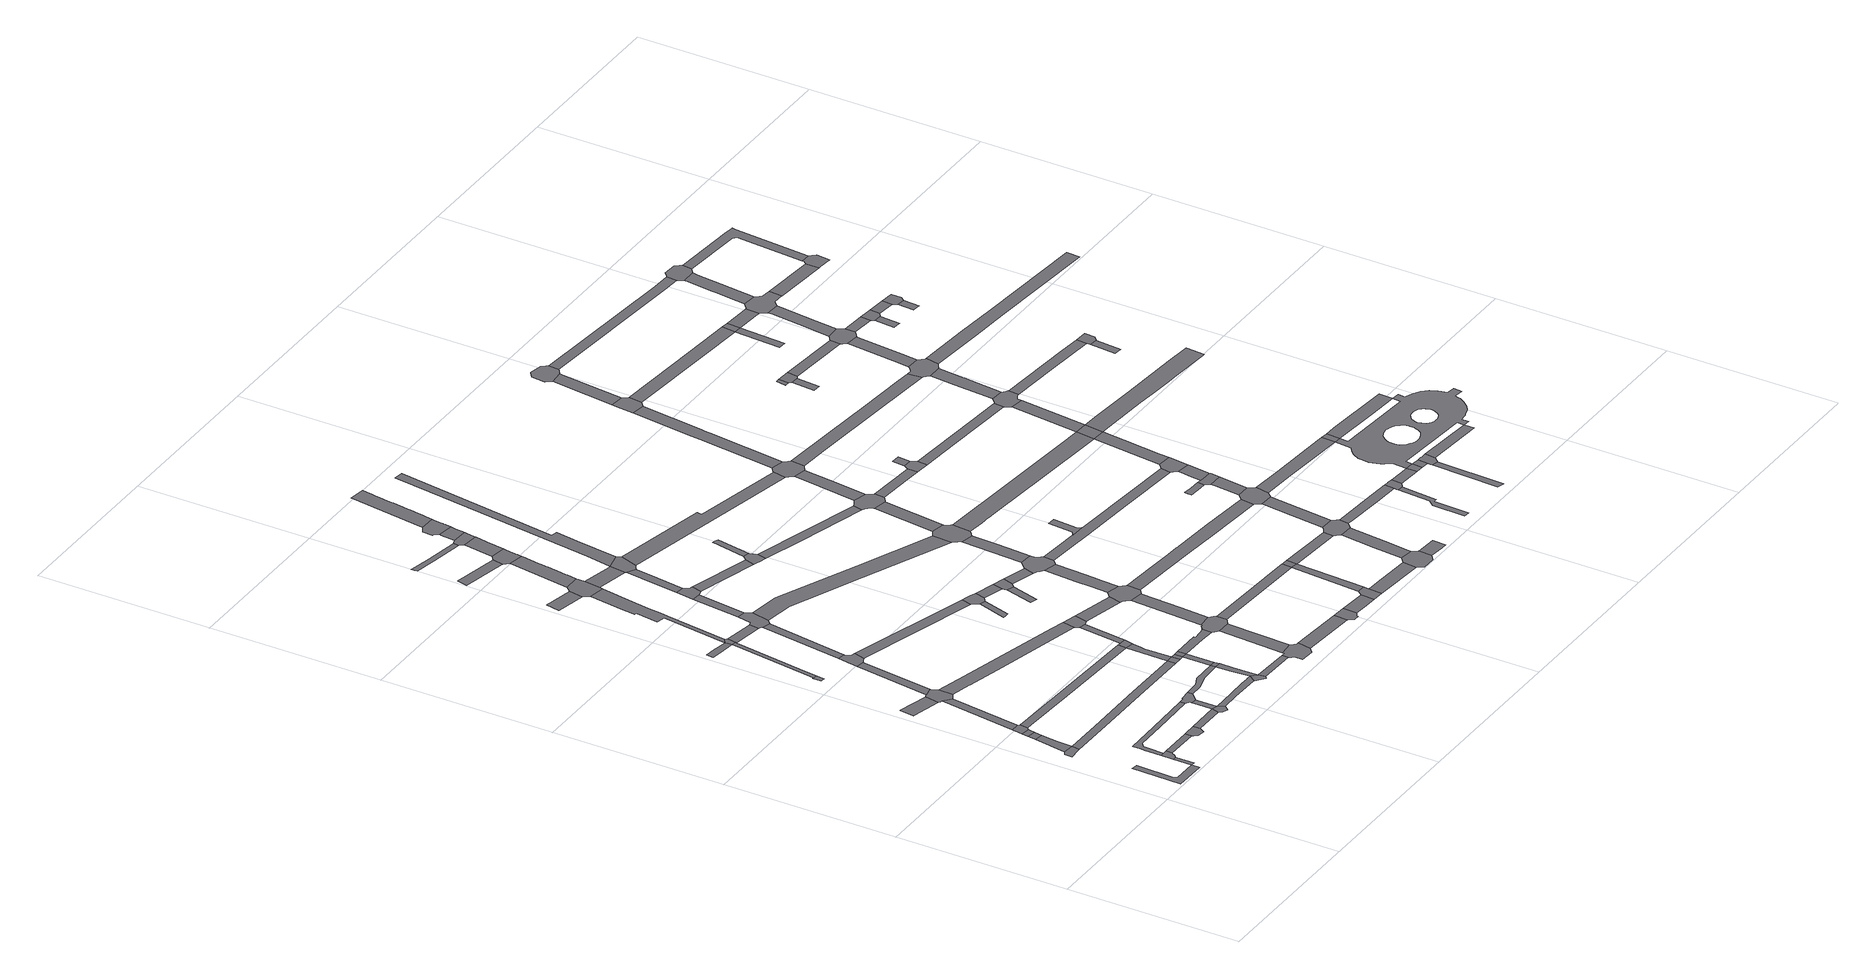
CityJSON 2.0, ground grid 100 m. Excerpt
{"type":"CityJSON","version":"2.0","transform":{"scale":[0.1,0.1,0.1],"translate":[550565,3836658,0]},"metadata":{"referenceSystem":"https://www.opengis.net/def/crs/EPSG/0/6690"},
"CityObjects":{
"road1":{"type":"Road","attributes":{"RoadStructureAttribute.sectionType":"1"},"geometry":[{"type":"MultiSurface","lod":"1","boundaries":[[[0,1,2,3,4,5,6]]]}]},
"road2":{"type":"Road","geometry":[{"type":"MultiSurface","lod":"1","boundaries":[[[7,8,9,10,11,12,13,14,15]]]}]},
"road3":{"type":"Road","attributes":{"RoadStructureAttribute.sectionType":"1"},"geometry":[{"type":"MultiSurface","lod":"1","boundaries":[[[16,6,17,18]]]}]},
"road4":{"type":"Road","attributes":{"RoadStructureAttribute.sectionType":"1"},"geometry":[{"type":"MultiSurface","lod":"1","boundaries":[[[19,7,15,20,21]]]}]},
"road5":{"type":"Road","geometry":[{"type":"MultiSurface","lod":"1","boundaries":[[[22,16,18,23,24,25,26,27]]]}]},
"road6":{"type":"Road","geometry":[{"type":"MultiSurface","lod":"1","boundaries":[[[28,19,21,29]]]}]},
"road7":{"type":"Road","attributes":{"RoadStructureAttribute.sectionType":"1"},"geometry":[{"type":"MultiSurface","lod":"1","boundaries":[[[30,28,29,31,32]]]}]},
"road8":{"type":"Road","geometry":[{"type":"MultiSurface","lod":"1","boundaries":[[[33,34,35,30,32,36,37]]]}]},
"road9":{"type":"Road","attributes":{"RoadStructureAttribute.sectionType":"1"},"geometry":[{"type":"MultiSurface","lod":"1","boundaries":[[[26,25,38,39]]]}]},
"road10":{"type":"Road","attributes":{"RoadStructureAttribute.sectionType":"7"},"geometry":[{"type":"MultiSurface","lod":"1","boundaries":[[[40,41,42,43,44,45,46]]]}]},
"road11":{"type":"Road","attributes":{"RoadStructureAttribute.sectionType":"1"},"geometry":[{"type":"MultiSurface","lod":"1","boundaries":[[[47,35,34,48,49]]]}]},
"road12":{"type":"Road","geometry":[{"type":"MultiSurface","lod":"1","boundaries":[[[50,39,38,51,52,53,54,55,56]]]}]},
"road13":{"type":"Road","attributes":{"RoadStructureAttribute.sectionType":"1"},"geometry":[{"type":"MultiSurface","lod":"1","boundaries":[[[57,58,59,60,61,22,27,62,63,64,65,66,67]]]}]},
"road14":{"type":"Road","geometry":[{"type":"MultiSurface","lod":"1","boundaries":[[[68,69,70,71,72,73,74,46,45,75,76,77,47,49,78,79,80]]]}]},
"road15":{"type":"Road","geometry":[{"type":"MultiSurface","lod":"1","boundaries":[[[81,82,83,84,85]]]}]},
"road16":{"type":"Road","attributes":{"RoadStructureAttribute.sectionType":"1"},"geometry":[{"type":"MultiSurface","lod":"1","boundaries":[[[56,55,86,87]]]}]},
"road17":{"type":"Road","attributes":{"RoadStructureAttribute.sectionType":"1"},"geometry":[{"type":"MultiSurface","lod":"1","boundaries":[[[88,71,70,89,90]]]}]},
"road18":{"type":"Road","attributes":{"RoadStructureAttribute.sectionType":"1"},"geometry":[{"type":"MultiSurface","lod":"1","boundaries":[[[91,92,15,14,93,94,95,96]]]}]},
"road19":{"type":"Road","attributes":{"RoadStructureAttribute.sectionType":"1"},"geometry":[{"type":"MultiSurface","lod":"1","boundaries":[[[97,98,85,84,99,100,101,102]]]}]},
"road20":{"type":"Road","attributes":{"RoadStructureAttribute.sectionType":"1"},"geometry":[{"type":"MultiSurface","lod":"1","boundaries":[[[103,104,105,106,97,107]]]}]},
"road21":{"type":"Road","geometry":[{"type":"MultiSurface","lod":"1","boundaries":[[[87,86,108,109,110,111,112,113,114]]]}]},
"road22":{"type":"Road","attributes":{"RoadStructureAttribute.sectionType":"1"},"geometry":[{"type":"MultiSurface","lod":"1","boundaries":[[[115,116,87,114,117,118]]]}]},
"road23":{"type":"Road","geometry":[{"type":"MultiSurface","lod":"1","boundaries":[[[119,120,88,90,121,122,123,124,125,126]]]}]},
"road24":{"type":"Road","attributes":{"RoadStructureAttribute.sectionType":"1"},"geometry":[{"type":"MultiSurface","lod":"1","boundaries":[[[127,37,36,128,129,130,131]]]}]},
"road25":{"type":"Road","geometry":[{"type":"MultiSurface","lod":"1","boundaries":[[[132,133,107,97,102,134]]]}]},
"road26":{"type":"Road","geometry":[{"type":"MultiSurface","lod":"1","boundaries":[[[135,136,137,57,67,138,115,118,139]]]}]},
"road27":{"type":"Road","attributes":{"RoadStructureAttribute.sectionType":"7"},"geometry":[{"type":"MultiSurface","lod":"1","boundaries":[[[134,102,140,141,142,143,144]]]}]},
"road28":{"type":"Road","attributes":{"RoadStructureAttribute.sectionType":"1"},"geometry":[{"type":"MultiSurface","lod":"1","boundaries":[[[145,146,119,126,147,148]]]}]},
"road29":{"type":"Road","attributes":{"RoadStructureAttribute.sectionType":"1"},"geometry":[{"type":"MultiSurface","lod":"1","boundaries":[[[149,150,151,152,153,114,113,154,155,156,157]]]}]},
"road30":{"type":"Road","attributes":{"RoadStructureAttribute.sectionType":"1"},"geometry":[{"type":"MultiSurface","lod":"1","boundaries":[[[158,159,160,161,162,163,164,165,166,167,107,133,168,169,170,171,172,173]]]}]},
"road31":{"type":"Road","attributes":{"RoadStructureAttribute.sectionType":"1"},"geometry":[{"type":"MultiSurface","lod":"1","boundaries":[[[174,175,176,80,79,177,178,179,180,181]]]}]},
"road32":{"type":"Road","attributes":{"RoadStructureAttribute.sectionType":"1"},"geometry":[{"type":"MultiSurface","lod":"1","boundaries":[[[182,183,184,185,186]]]}]},
"road33":{"type":"Road","attributes":{"RoadStructureAttribute.sectionType":"1"},"geometry":[{"type":"MultiSurface","lod":"1","boundaries":[[[187,188,189,190,135,139,191,192,193,194]]]}]},
"road34":{"type":"Road","geometry":[{"type":"MultiSurface","lod":"1","boundaries":[[[195,196,197,198,199,200,144,143,201,202,145,148,203,204,205,206]]]}]},
"road35":{"type":"Road","geometry":[{"type":"MultiSurface","lod":"1","boundaries":[[[157,156,207,208,209,210]]]}]},
"road36":{"type":"Road","geometry":[{"type":"MultiSurface","lod":"1","boundaries":[[[211,186,185,158,173,212,213,214,215]]]}]},
"road37":{"type":"Road","attributes":{"RoadStructureAttribute.sectionType":"1"},"geometry":[{"type":"MultiSurface","lod":"1","boundaries":[[[216,195,206,217,218]]]}]},
"road38":{"type":"Road","attributes":{"RoadStructureAttribute.sectionType":"1"},"geometry":[{"type":"MultiSurface","lod":"1","boundaries":[[[194,219,157,210,220,221,222]]]}]},
"road39":{"type":"Road","attributes":{"RoadStructureAttribute.sectionType":"1"},"geometry":[{"type":"MultiSurface","lod":"1","boundaries":[[[124,123,223,224]]]}]},
"road40":{"type":"Road","geometry":[{"type":"MultiSurface","lod":"1","boundaries":[[[225,96,95,226]]]}]},
"road41":{"type":"Road","attributes":{"RoadStructureAttribute.sectionType":"1"},"geometry":[{"type":"MultiSurface","lod":"1","boundaries":[[[227,228,229,230,231]]]}]},
"road42":{"type":"Road","geometry":[{"type":"MultiSurface","lod":"1","boundaries":[[[232,187,194,222]]]}]},
"road43":{"type":"Road","attributes":{"RoadStructureAttribute.sectionType":"1"},"geometry":[{"type":"MultiSurface","lod":"1","boundaries":[[[225,226,233,234]]]}]},
"road44":{"type":"Road","attributes":{"RoadStructureAttribute.sectionType":"1"},"geometry":[{"type":"MultiSurface","lod":"1","boundaries":[[[233,187,232,235]]]}]},
"road45":{"type":"Road","attributes":{"RoadStructureAttribute.sectionType":"1"},"geometry":[{"type":"MultiSurface","lod":"1","boundaries":[[[130,96,225,236,237,238]]]}]},
"road46":{"type":"Road","attributes":{"RoadStructureAttribute.sectionType":"1"},"geometry":[{"type":"MultiSurface","lod":"1","boundaries":[[[210,209,239,240]]]}]},
"road47":{"type":"Road","geometry":[{"type":"MultiSurface","lod":"1","boundaries":[[[234,233,235,241]]]}]},
"road48":{"type":"Road","geometry":[{"type":"MultiSurface","lod":"1","boundaries":[[[242,216,218,243,244,245,246,247]]]}]},
"road49":{"type":"Road","attributes":{"RoadStructureAttribute.sectionType":"1"},"geometry":[{"type":"MultiSurface","lod":"1","boundaries":[[[248,249,211,215,250,251,252,253,254,255,256,257,258,259,260,261,262]]]}]},
"road50":{"type":"Road","attributes":{"RoadStructureAttribute.sectionType":"1"},"geometry":[{"type":"MultiSurface","lod":"1","boundaries":[[[263,264,265,266,267,268,269,270]]]}]},
"road51":{"type":"Road","geometry":[{"type":"MultiSurface","lod":"1","boundaries":[[[131,130,238,271,272]]]}]},
"road52":{"type":"Road","attributes":{"RoadStructureAttribute.sectionType":"7"},"geometry":[{"type":"MultiSurface","lod":"1","boundaries":[[[273,213,212,274,275]]]}]},
"road53":{"type":"Road","attributes":{"RoadStructureAttribute.sectionType":"1"},"geometry":[{"type":"MultiSurface","lod":"1","boundaries":[[[276,277,278,242,247,279,280]]]}]},
"road54":{"type":"Road","attributes":{"RoadStructureAttribute.sectionType":"1"},"geometry":[{"type":"MultiSurface","lod":"1","boundaries":[[[281,272,271,282,283]]]}]},
"road55":{"type":"Road","geometry":[{"type":"MultiSurface","lod":"1","boundaries":[[[284,231,230,285,248,262,286,287,288,289]]]}]},
"road56":{"type":"Road","attributes":{"RoadStructureAttribute.sectionType":"1"},"geometry":[{"type":"MultiSurface","lod":"1","boundaries":[[[290,291,241,235,292,293,294,295]]]}]},
"road57":{"type":"Road","geometry":[{"type":"MultiSurface","lod":"1","boundaries":[[[296,297,298,299,300,240,239,301,302,303,304,305,306,307,308]]]}]},
"road58":{"type":"Road","geometry":[{"type":"MultiSurface","lod":"1","boundaries":[[[181,180,281,283,309,310]]]}]},
"road59":{"type":"Road","geometry":[{"type":"MultiSurface","lod":"1","boundaries":[[[311,275,274,312,276,280,313,314,315]]]}]},
"road60":{"type":"Road","attributes":{"RoadStructureAttribute.sectionType":"1"},"geometry":[{"type":"MultiSurface","lod":"1","boundaries":[[[316,284,289,317,318,319]]]}]},
"road61":{"type":"Road","attributes":{"RoadStructureAttribute.sectionType":"1"},"geometry":[{"type":"MultiSurface","lod":"1","boundaries":[[[245,244,320,321]]]}]},
"road62":{"type":"Road","geometry":[{"type":"MultiSurface","lod":"1","boundaries":[[[322,323,324,325,326,327]]]}]},
"road63":{"type":"Road","geometry":[{"type":"MultiSurface","lod":"1","boundaries":[[[328,329,270,269,330,316,319,331,332,333]]]}]},
"road64":{"type":"Road","attributes":{"RoadStructureAttribute.sectionType":"1"},"geometry":[{"type":"MultiSurface","lod":"1","boundaries":[[[334,299,298,335]]]}]},
"road65":{"type":"Road","attributes":{"RoadStructureAttribute.sectionType":"1"},"geometry":[{"type":"MultiSurface","lod":"1","boundaries":[[[336,337,328,333,338,339,340]]]}]},
"road66":{"type":"Road","geometry":[{"type":"MultiSurface","lod":"1","boundaries":[[[341,342,224,223,343,344,322,327,345,346,347,348]]]}]},
"road67":{"type":"Road","geometry":[{"type":"MultiSurface","lod":"1","boundaries":[[[349,350,351,352,353,354,336,340,355,356,357,358,359,360]]]}]},
"road68":{"type":"Road","geometry":[{"type":"MultiSurface","lod":"1","boundaries":[[[361,362,363,364,365,366,367,368,369,370,295,294,371,334,335,372,373,374,375]]]}]},
"road69":{"type":"Road","attributes":{"RoadStructureAttribute.sectionType":"1"},"geometry":[{"type":"MultiSurface","lod":"1","boundaries":[[[376,377,378,204,203,379,380,381,382,383]]]}]},
"road70":{"type":"Road","attributes":{"RoadStructureAttribute.sectionType":"1"},"geometry":[{"type":"MultiSurface","lod":"1","boundaries":[[[310,309,384,385]]]}]},
"road71":{"type":"Road","attributes":{"RoadStructureAttribute.sectionType":"1"},"geometry":[{"type":"MultiSurface","lod":"1","boundaries":[[[348,347,386,387]]]}]},
"road72":{"type":"Road","geometry":[{"type":"MultiSurface","lod":"1","boundaries":[[[388,389,390,391,392]]]}]},
"road73":{"type":"Road","attributes":{"RoadStructureAttribute.sectionType":"1"},"geometry":[{"type":"MultiSurface","lod":"1","boundaries":[[[308,307,393,394]]]}]},
"road74":{"type":"Road","geometry":[{"type":"MultiSurface","lod":"1","boundaries":[[[395,396,397,321,320,398,399,400,401,402,403,404]]]}]},
"road75":{"type":"Road","attributes":{"RoadStructureAttribute.sectionType":"1"},"geometry":[{"type":"MultiSurface","lod":"1","boundaries":[[[405,406,364,363,407,408]]]}]},
"road76":{"type":"Road","attributes":{"RoadStructureAttribute.sectionType":"1"},"geometry":[{"type":"MultiSurface","lod":"1","boundaries":[[[409,349,360,410,411,412,413,414,415,416,417,418,419,420,421,422]]]}]},
"road77":{"type":"Road","geometry":[{"type":"MultiSurface","lod":"1","boundaries":[[[387,386,388,392,423,424]]]}]},
"road78":{"type":"Road","attributes":{"RoadStructureAttribute.sectionType":"1"},"geometry":[{"type":"MultiSurface","lod":"1","boundaries":[[[425,426,427,428,275,311,429,430,431,432]]]}]},
"road79":{"type":"Road","geometry":[{"type":"MultiSurface","lod":"1","boundaries":[[[433,434,435,436,395,404]]]}]},
"road80":{"type":"Road","geometry":[{"type":"MultiSurface","lod":"1","boundaries":[[[437,438,385,384,439,440,405,408,441,442,443,444,445]]]}]},
"road81":{"type":"Road","attributes":{"RoadStructureAttribute.sectionType":"1"},"geometry":[{"type":"MultiSurface","lod":"1","boundaries":[[[424,423,446,447]]]}]},
"road82":{"type":"Road","geometry":[{"type":"MultiSurface","lod":"1","boundaries":[[[394,393,448,449,450,451,452,453,454,455]]]}]},
"road83":{"type":"Road","attributes":{"RoadStructureAttribute.sectionType":"1"},"geometry":[{"type":"MultiSurface","lod":"1","boundaries":[[[456,457,458,437,445,459,460,461,462]]]}]},
"road84":{"type":"Road","geometry":[{"type":"MultiSurface","lod":"1","boundaries":[[[463,464,447,446,465,466,456,462,467,468,469,470,471,472]]]}]},
"road85":{"type":"Road","attributes":{"RoadStructureAttribute.sectionType":"1"},"geometry":[{"type":"MultiSurface","lod":"1","boundaries":[[[473,474,375,374,475,476,477,478]]]}]},
"road86":{"type":"Road","attributes":{"RoadStructureAttribute.sectionType":"1"},"geometry":[{"type":"MultiSurface","lod":"1","boundaries":[[[455,454,479,480,481]]]}]},
"road87":{"type":"Road","attributes":{"RoadStructureAttribute.sectionType":"1"},"geometry":[{"type":"MultiSurface","lod":"1","boundaries":[[[401,400,482,483,484]]]}]},
"road88":{"type":"Road","attributes":{"RoadStructureAttribute.sectionType":"1"},"geometry":[{"type":"MultiSurface","lod":"1","boundaries":[[[485,486,487,488,315,314,489,490,491]]]}]},
"road89":{"type":"Road","attributes":{"RoadStructureAttribute.sectionType":"1"},"geometry":[{"type":"MultiSurface","lod":"1","boundaries":[[[492,463,472,493,494,495]]]}]},
"road90":{"type":"Road","geometry":[{"type":"MultiSurface","lod":"1","boundaries":[[[496,481,480,497,498,499]]]}]},
"road91":{"type":"Road","geometry":[{"type":"MultiSurface","lod":"1","boundaries":[[[500,501,383,382,502,503,492,495,504,505,506,507,508,509,510]]]}]},
"road92":{"type":"Road","attributes":{"RoadStructureAttribute.sectionType":"1"},"geometry":[{"type":"MultiSurface","lod":"1","boundaries":[[[477,496,499,511]]]}]},
"road93":{"type":"Road","attributes":{"RoadStructureAttribute.sectionType":"1"},"geometry":[{"type":"MultiSurface","lod":"1","boundaries":[[[512,513,514,498,497,515,516,517]]]}]},
"road94":{"type":"Road","attributes":{"RoadStructureAttribute.sectionType":"1"},"geometry":[{"type":"MultiSurface","lod":"1","boundaries":[[[518,500,510,519]]]}]},
"road95":{"type":"Road","geometry":[{"type":"MultiSurface","lod":"1","boundaries":[[[520,478,477,511,521]]]}]},
"road96":{"type":"Road","attributes":{"RoadStructureAttribute.sectionType":"1"},"geometry":[{"type":"MultiSurface","lod":"1","boundaries":[[[522,523,524,525,526,443,442,527,528,529,530,531]]]}]},
"road97":{"type":"Road","geometry":[{"type":"MultiSurface","lod":"1","boundaries":[[[532,533,534,535,536,537]]]}]},
"road98":{"type":"Road","geometry":[{"type":"MultiSurface","lod":"1","boundaries":[[[538,539,540,484,483,541,542,543,544,545,546,518,519,547,548,549,550,551,552]]]}]},
"road99":{"type":"Road","attributes":{"RoadStructureAttribute.sectionType":"1"},"geometry":[{"type":"MultiSurface","lod":"1","boundaries":[[[553,521,511,554,555,556]]]}]},
"road100":{"type":"Road","attributes":{"RoadStructureAttribute.sectionType":"1"},"geometry":[{"type":"MultiSurface","lod":"1","boundaries":[[[557,558,538,552,559,560]]]}]},
"road101":{"type":"Road","geometry":[{"type":"MultiSurface","lod":"1","boundaries":[[[561,562,517,516,563,564,565,566,567]]]}]},
"road102":{"type":"Road","attributes":{"RoadStructureAttribute.sectionType":"1"},"geometry":[{"type":"MultiSurface","lod":"1","boundaries":[[[568,569,469,468,570,571,572,573,574]]]}]},
"road103":{"type":"Road","attributes":{"RoadStructureAttribute.sectionType":"1"},"geometry":[{"type":"MultiSurface","lod":"1","boundaries":[[[549,548,575,576,577]]]}]},
"road104":{"type":"Road","geometry":[{"type":"MultiSurface","lod":"1","boundaries":[[[578,579,580,491,490,581,582,583,557,560,584,585,586,587,588,589,590]]]}]},
"road105":{"type":"Road","attributes":{"RoadStructureAttribute.sectionType":"1"},"geometry":[{"type":"MultiSurface","lod":"1","boundaries":[[[591,592,561,567,593,594,595]]]}]},
"road106":{"type":"Road","attributes":{"RoadStructureAttribute.sectionType":"1"},"geometry":[{"type":"MultiSurface","lod":"1","boundaries":[[[596,566,565,597,598,599]]]}]},
"road107":{"type":"Road","geometry":[{"type":"MultiSurface","lod":"1","boundaries":[[[600,601,602,556,555,603,604,591,595,605,606,607,608,609,610]]]}]},
"road108":{"type":"Road","attributes":{"RoadStructureAttribute.sectionType":"1"},"geometry":[{"type":"MultiSurface","lod":"1","boundaries":[[[611,612,507,506,613,614,615,616,617,618,619,620]]]}]},
"road109":{"type":"Road","geometry":[{"type":"MultiSurface","lod":"1","boundaries":[[[621,577,576,622,623,624]]]}]},
"road110":{"type":"Road","attributes":{"RoadStructureAttribute.sectionType":"1"},"geometry":[{"type":"MultiSurface","lod":"1","boundaries":[[[625,626,627,628,600,610,629]]]}]},
"road111":{"type":"Road","attributes":{"RoadStructureAttribute.sectionType":"1"},"geometry":[{"type":"MultiSurface","lod":"1","boundaries":[[[630,631,632,633,634,578,590,635,636,637,638]]]}]},
"road112":{"type":"Road","geometry":[{"type":"MultiSurface","lod":"1","boundaries":[[[639,640,621,624]]]}]},
"road113":{"type":"Road","geometry":[{"type":"MultiSurface","lod":"1","boundaries":[[[641,642,643,644,645,646,647,648,649]]]}]},
"road114":{"type":"Road","geometry":[{"type":"MultiSurface","lod":"1","boundaries":[[[650,651,531,530,652,625,629,653,654,655]]]}]},
"road115":{"type":"Road","attributes":{"RoadStructureAttribute.sectionType":"1"},"geometry":[{"type":"MultiSurface","lod":"1","boundaries":[[[656,608,607,657,658,659,660]]]}]},
"road116":{"type":"Road","attributes":{"RoadStructureAttribute.sectionType":"1"},"geometry":[{"type":"MultiSurface","lod":"1","boundaries":[[[661,662,650,655,663]]]}]},
"road117":{"type":"Road","geometry":[{"type":"MultiSurface","lod":"1","boundaries":[[[664,649,648,665,661,663,666,667,668]]]}]},
"road118":{"type":"Road","geometry":[{"type":"MultiSurface","lod":"1","boundaries":[[[669,670,630,638,671,672,673,674]]]}]},
"road119":{"type":"Road","attributes":{"RoadStructureAttribute.sectionType":"1"},"geometry":[{"type":"MultiSurface","lod":"1","boundaries":[[[675,676,668,667,677]]]}]},
"road120":{"type":"Road","attributes":{"RoadStructureAttribute.sectionType":"1"},"geometry":[{"type":"MultiSurface","lod":"1","boundaries":[[[678,679,680,681,682,683,684,685,686,687]]]}]},
"road121":{"type":"Road","geometry":[{"type":"MultiSurface","lod":"1","boundaries":[[[688,689,574,573,690,675,677,691]]]}]},
"road122":{"type":"Road","attributes":{"RoadStructureAttribute.sectionType":"1"},"geometry":[{"type":"MultiSurface","lod":"1","boundaries":[[[692,693,694,695,669,674]]]}]},
"road123":{"type":"Road","attributes":{"RoadStructureAttribute.sectionType":"1"},"geometry":[{"type":"MultiSurface","lod":"1","boundaries":[[[696,623,622,697,698,699]]]}]},
"road124":{"type":"Road","attributes":{"RoadStructureAttribute.sectionType":"1"},"geometry":[{"type":"MultiSurface","lod":"1","boundaries":[[[700,701,702,587,586,703,704,705,706]]]}]},
"road125":{"type":"Road","geometry":[{"type":"MultiSurface","lod":"1","boundaries":[[[707,708,660,659,709,678,687,710,711,712]]]}]},
"road126":{"type":"Road","attributes":{"RoadStructureAttribute.sectionType":"1"},"geometry":[{"type":"MultiSurface","lod":"1","boundaries":[[[619,688,691,713,714,715]]]}]},
"road127":{"type":"Road","geometry":[{"type":"MultiSurface","lod":"1","boundaries":[[[716,717,718,719,720,693,692,721,722,723,724,725,726,727]]]}]},
"road128":{"type":"Road","attributes":{"RoadStructureAttribute.sectionType":"1"},"geometry":[{"type":"MultiSurface","lod":"1","boundaries":[[[728,729,730,654,653,731,732,733,734,735]]]}]},
"road129":{"type":"Road","attributes":{"RoadStructureAttribute.sectionType":"1"},"geometry":[{"type":"MultiSurface","lod":"1","boundaries":[[[712,711,736,737]]]}]},
"road130":{"type":"Road","geometry":[{"type":"MultiSurface","lod":"1","boundaries":[[[620,619,715,738,739]]]}]},
"road131":{"type":"Road","geometry":[{"type":"MultiSurface","lod":"1","boundaries":[[[737,736,740,741]]]}]},
"road132":{"type":"Road","attributes":{"RoadStructureAttribute.sectionType":"1"},"geometry":[{"type":"MultiSurface","lod":"1","boundaries":[[[742,743,744,745,746,747]]]}]},
"road133":{"type":"Road","geometry":[{"type":"MultiSurface","lod":"1","boundaries":[[[741,740,748,749]]]}]},
"road134":{"type":"Road","attributes":{"RoadStructureAttribute.sectionType":"1"},"geometry":[{"type":"MultiSurface","lod":"1","boundaries":[[[750,620,739,751]]]}]},
"road135":{"type":"Road","geometry":[{"type":"MultiSurface","lod":"1","boundaries":[[[752,753,754,755,756]]]}]},
"road136":{"type":"Road","attributes":{"RoadStructureAttribute.sectionType":"1"},"geometry":[{"type":"MultiSurface","lod":"1","boundaries":[[[757,758,759,760,761]]]}]},
"road137":{"type":"Road","geometry":[{"type":"MultiSurface","lod":"1","boundaries":[[[762,763,749,748,764,742,747,765,766,767]]]}]},
"road138":{"type":"Road","attributes":{"RoadStructureAttribute.sectionType":"1"},"geometry":[{"type":"MultiSurface","lod":"1","boundaries":[[[768,769,770,673,672,771,772,773,774]]]}]},
"road139":{"type":"Road","geometry":[{"type":"MultiSurface","lod":"1","boundaries":[[[756,755,757,761,775,776]]]}]},
"road140":{"type":"Road","geometry":[{"type":"MultiSurface","lod":"1","boundaries":[[[777,778,779,699,698,780,750,751,781,782,783,784,785,786,787,788,789]]]}]},
"road141":{"type":"Road","geometry":[{"type":"MultiSurface","lod":"1","boundaries":[[[735,734,790,791]]]}]},
"road142":{"type":"Road","attributes":{"RoadStructureAttribute.sectionType":"1"},"geometry":[{"type":"MultiSurface","lod":"1","boundaries":[[[792,793,794,795,796,797,798,799,777,789]]]}]},
"road143":{"type":"Road","attributes":{"RoadStructureAttribute.sectionType":"1"},"geometry":[{"type":"MultiSurface","lod":"1","boundaries":[[[767,766,800,801,802]]]}]},
"road144":{"type":"Road","attributes":{"RoadStructureAttribute.sectionType":"1"},"geometry":[{"type":"MultiSurface","lod":"1","boundaries":[[[776,775,803,804]]]}]},
"road145":{"type":"Road","geometry":[{"type":"MultiSurface","lod":"1","boundaries":[[[805,806,807,808,706,705,809,810,796,795,811,812,813,814,815,816,817,818,819]]]}]},
"road146":{"type":"Road","geometry":[{"type":"MultiSurface","lod":"1","boundaries":[[[820,790,734,821,822,823,824,825,826,827,828,829,830,831,737,741,832,833,834,835,802,836,837,838,839,840,841,842,843,844,845,846,847,848,849,850,851,852,853,854,855,856,857,858,859,860,861],[862,863,864,865,866,867,868,869,870,871,872,873,874,875,876,877,878,879,880,881,882,883,884,885,886,887,888,889,890,891,892,893,894,895,896,897,898,899,900,901,902],[903,904,905,906,907,908,909,910,911,912,913,914,915,916,917,918,919,920,921,922,923,924,925,926,927,928,929,930,931,932,933,934,935,936,937,938,939,940,941,942,943,944,945,946,947]]]}]},
"road147":{"type":"Road","attributes":{"RoadStructureAttribute.sectionType":"1"},"geometry":[{"type":"MultiSurface","lod":"1","boundaries":[[[948,724,723,949,950,951]]]}]},
"road148":{"type":"Road","attributes":{"RoadStructureAttribute.sectionType":"1"},"geometry":[{"type":"MultiSurface","lod":"1","boundaries":[[[952,953,954,739,738,955,956,957,958,959,960,961,962]]]}]},
"road149":{"type":"Road","attributes":{"RoadStructureAttribute.sectionType":"1"},"geometry":[{"type":"MultiSurface","lod":"1","boundaries":[[[963,791,790,964,858,965]]]}]},
"road150":{"type":"Road","attributes":{"RoadStructureAttribute.sectionType":"1"},"geometry":[{"type":"MultiSurface","lod":"1","boundaries":[[[773,966,967,968]]]}]},
"road151":{"type":"Road","attributes":{"RoadStructureAttribute.sectionType":"1"},"geometry":[{"type":"MultiSurface","lod":"1","boundaries":[[[969,970,805,819,971,972,973]]]}]},
"road152":{"type":"Road","geometry":[{"type":"MultiSurface","lod":"1","boundaries":[[[774,773,968,974]]]}]},
"road153":{"type":"Road","attributes":{"RoadStructureAttribute.sectionType":"1"},"geometry":[{"type":"MultiSurface","lod":"1","boundaries":[[[975,786,785,976,977,978]]]}]},
"road154":{"type":"Road","geometry":[{"type":"MultiSurface","lod":"1","boundaries":[[[979,980,981,982,983,804,803,984,969,973,985,986,987]]]}]},
"road155":{"type":"Road","attributes":{"RoadStructureAttribute.sectionType":"1"},"geometry":[{"type":"MultiSurface","lod":"1","boundaries":[[[988,974,968,989,990,991]]]}]},
"road156":{"type":"Road","attributes":{"RoadStructureAttribute.sectionType":"1"},"geometry":[{"type":"MultiSurface","lod":"1","boundaries":[[[992,993,994,981,980,995,996,997]]]}]},
"road157":{"type":"Road","attributes":{"RoadStructureAttribute.sectionType":"1"},"geometry":[{"type":"MultiSurface","lod":"1","boundaries":[[[987,986,998,999]]]}]},
"road158":{"type":"Road","geometry":[{"type":"MultiSurface","lod":"1","boundaries":[[[1000,1001,1002,1003,1004]]]}]},
"road159":{"type":"Road","geometry":[{"type":"MultiSurface","lod":"1","boundaries":[[[1005,1006,1007,1008]]]}]},
"road160":{"type":"Road","geometry":[{"type":"MultiSurface","lod":"1","boundaries":[[[1009,1010,1011,1012,991,990,992,997,1013,1014,1015,1016,1017,1018,1019,1020,1021]]]}]},
"road161":{"type":"Road","geometry":[{"type":"MultiSurface","lod":"1","boundaries":[[[999,998,1000,1004,1022,1023]]]}]},
"road162":{"type":"Road","geometry":[{"type":"MultiSurface","lod":"1","boundaries":[[[978,977,1024,1005,1008,1025,1026]]]}]},
"road163":{"type":"Road","attributes":{"RoadStructureAttribute.sectionType":"1"},"geometry":[{"type":"MultiSurface","lod":"1","boundaries":[[[1027,1028,1029,1030,1031,1032,1033,1009,1021,1034,1035,1036,1037,1038]]]}]},
"road164":{"type":"Road","attributes":{"RoadStructureAttribute.sectionType":"1"},"geometry":[{"type":"MultiSurface","lod":"1","boundaries":[[[1023,1022,1039,1040]]]}]},
"road165":{"type":"Road","geometry":[{"type":"MultiSurface","lod":"1","boundaries":[[[1041,1042,1043,1044,1045]]]}]},
"road166":{"type":"Road","geometry":[{"type":"MultiSurface","lod":"1","boundaries":[[[1040,1039,1041,1045,1046,1047]]]}]},
"road167":{"type":"Road","geometry":[{"type":"MultiSurface","lod":"1","boundaries":[[[1048,1049,1050,951,950,1051,1052,1027,1038,1053,1054,1055,1056,1057,1058,1059]]]}]},
"road168":{"type":"Road","attributes":{"RoadStructureAttribute.sectionType":"1"},"geometry":[{"type":"MultiSurface","lod":"1","boundaries":[[[1060,1061,814,813,1062,1063,1064,1065]]]}]},
"road169":{"type":"Road","attributes":{"RoadStructureAttribute.sectionType":"1"},"geometry":[{"type":"MultiSurface","lod":"1","boundaries":[[[1017,1016,1066,1067,1068]]]}]},
"road170":{"type":"Road","attributes":{"RoadStructureAttribute.sectionType":"1"},"geometry":[{"type":"MultiSurface","lod":"1","boundaries":[[[1069,1070,1071,1072,1056,1055,1073,1074,1075,1076]]]}]},
"road171":{"type":"Road","geometry":[{"type":"MultiSurface","lod":"1","boundaries":[[[1075,1077,1078,1079,1068,1067,1080,1081,1082,1083,1076]]]}]}
},
"vertices":[
[221,64,0],[203,82,0],[211,299,0],[173,304,0],[166,16,0],[354,16,0],[353,63,0],
[142,678,0],[117,664,0],[117,621,0],[132,621,0],[142,621,0],[143,622,0],[149,625,0],[196,625,0],[202,671,0],
[354,168,0],[377,63,0],[377,168,0],
[168,864,0],[208,761,0],[221,858,0],
[355,241,0],[392,188,0],[402,203,0],[404,205,0],[404,241,0],[379,241,0],
[175,910,0],[227,903,0],
[180,950,0],[231,939,0],[232,943,0],
[246,1002,0],[239,1011,0],[189,1009,0],[244,954,0],[251,1002,0],
[596,203,0],[595,242,0],
[72,1594,0],[72,1595,0],[69,1596,0],[57,1511,0],[64,1510,0],[233,1468,0],[245,1550,0],
[251,1458,0],[240,1017,0],[296,1422,0],
[612,242,0],[597,201,0],[601,196,0],[616,178,0],[658,169,0],[678,202,0],[677,242,0],
[849,418,0],[575,412,0],[357,408,0],[357,358,0],[356,338,0],[382,335,0],[382,354,0],[383,361,0],[405,381,0],[590,385,0],[850,390,0],
[332,1533,0],[328,1541,0],[317,1565,0],[264,1554,0],[260,1554,0],[255,1555,0],[249,1552,0],[237,1467,0],[242,1459,0],[247,1459,0],[313,1432,0],[333,1444,0],[335,1527,0],
[111,2129,0],[113,2080,0],[136,2077,0],[142,2125,0],[120,2128,0],
[857,200,0],[871,243,0],
[325,1995,0],[373,1982,0],[374,1989,0],
[815,671,0],[432,671,0],[458,625,0],[851,625,0],[1159,624,0],[1159,671,0],
[190,2645,0],[129,2191,0],[150,2182,0],[213,2634,0],[215,2638,0],[217,2641,0],
[97,2698,0],[40,2706,0],[34,2666,0],[91,2658,0],[187,2685,0],
[868,188,0],[872,184,0],[902,171,0],[908,179,0],[924,199,0],[926,202,0],[906,236,0],
[872,361,0],[872,320,0],[905,321,0],[905,361,0],
[342,2114,0],[334,2057,0],[390,1997,0],[399,2001,0],[409,2006,0],[427,2069,0],[403,2076,0],[389,2107,0],
[575,988,0],[278,953,0],[612,939,0],[1162,916,0],[1164,962,0],
[222,2694,0],[216,2703,0],[224,2690,0],
[945,430,0],[882,426,0],[879,418,0],[872,373,0],[947,401,0],
[217,2638,0],[217,2635,0],[222,2634,0],[392,2609,0],[398,2665,0],
[410,2595,0],[408,2585,0],[457,2578,0],[457,2582,0],
[1233,239,0],[1214,239,0],[1210,239,0],[1163,239,0],[1046,237,0],[1033,201,0],[1201,199,0],[1212,199,0],[1239,239,0],
[233,3493,0],[204,3288,0],[194,3220,0],[193,3214,0],[204,3213,0],[206,3212,0],[188,3081,0],[226,3072,0],[231,3070,0],[238,3069,0],[264,3067,0],[268,3096,0],[282,3202,0],[282,3208,0],[293,3289,0],[324,3477,0],
[1134,1333,0],[746,1427,0],[472,1493,0],[454,1416,0],[459,1414,0],[685,1361,0],[1197,1239,0],[1215,1313,0],
[50,3644,0],[34,3564,0],[36,3563,0],[206,3528,0],[219,3610,0],
[1229,462,0],[1084,458,0],[1034,435,0],[997,433,0],[1018,404,0],[1025,405,0],[1104,428,0],[1229,432,0],
[433,2752,0],[427,2704,0],[425,2696,0],[422,2671,0],[416,2672,0],[411,2670,0],[406,2601,0],[410,2601,0],[482,2604,0],[506,2710,0],[500,2719,0],[482,2745,0],
[1239,174,0],[1262,158,0],[1279,170,0],[1269,208,0],
[249,3640,0],[328,3498,0],[340,3591,0],[341,3629,0],[341,3641,0],
[469,3034,0],[519,3019,0],[520,3028,0],
[1233,352,0],[1268,240,0],[1266,357,0],[1266,432,0],
[1128,1800,0],[1146,1861,0],
[1201,673,0],[1201,624,0],
[22,4146,0],[10,4087,0],[275,4034,0],[276,4033,0],[288,4094,0],
[1265,462,0],
[1230,624,0],[1230,673,0],
[1264,624,0],
[1197,831,0],[1201,851,0],[1211,907,0],
[1492,162,0],[1493,199,0],
[1264,673,0],
[483,3139,0],[536,3034,0],[553,3041,0],[568,3097,0],[550,3102,0],[533,3132,0],
[301,4002,0],[275,3821,0],[342,3649,0],[349,3700,0],[351,3713,0],[359,3769,0],[361,3780,0],[367,3822,0],[368,3834,0],[370,3848,0],[378,3898,0],[379,3911,0],[386,3956,0],[388,3970,0],[391,3989,0],
[136,4380,0],[6,4403,0],[0,4404,0],[3,4387,0],[6,4371,0],[131,4347,0],[323,4315,0],[326,4347,0],
[1221,959,0],[1184,961,0],
[521,3555,0],[518,3460,0],[531,3553,0],
[523,3455,0],[522,3445,0],[503,3291,0],[553,3292,0],[573,3428,0],
[1214,1216,0],[1225,983,0],[1253,1206,0],
[317,4117,0],[277,4033,0],[394,4015,0],[396,4028,0],[405,4090,0],[407,4102,0],
[1423,662,0],[1423,674,0],[1267,624,0],[1424,621,0],[1508,618,0],[1509,670,0],
[1628,190,0],[1616,201,0],[1598,217,0],[1517,211,0],[1516,199,0],[1503,149,0],[1513,138,0],[1513,137,0],[1510,90,0],[1591,85,0],[1611,102,0],[1621,111,0],[1638,189,0],
[1280,1216,0],[1299,1293,0],
[625,3573,0],[519,3456,0],[587,3437,0],[606,3448,0],[638,3550,0],
[342,4292,0],[423,4212,0],[424,4224,0],[433,4282,0],
[910,2939,0],[926,2996,0],
[1156,1763,0],[1104,1600,0],[1103,1595,0],[1123,1594,0],[1143,1593,0],[1191,1754,0],
[351,4356,0],[329,4348,0],[326,4314,0],[435,4295,0],[441,4339,0],[443,4351,0],
[1537,590,0],[1619,589,0],
[364,4450,0],[362,4440,0],[452,4411,0],[453,4425,0],[455,4437,0],
[1201,1845,0],[1168,1854,0],[1150,1772,0],[1154,1765,0],[1191,1756,0],[1202,1764,0],[1216,1774,0],[1234,1835,0],
[380,4560,0],[349,4542,0],[344,4539,0],[341,4537,0],[339,4477,0],[342,4477,0],[461,4476,0],[462,4488,0],[463,4491,0],[465,4504,0],[470,4543,0],[473,4557,0],
[1643,684,0],[1632,694,0],[1622,704,0],[1543,699,0],[1542,691,0],[1528,691,0],[1523,685,0],[1521,682,0],[1517,677,0],[1508,677,0],[1519,608,0],[1639,605,0],[1641,606,0],[1651,615,0],[1653,674,0],
[1162,2483,0],[692,2682,0],[680,2686,0],[652,2580,0],[749,2539,0],[1078,2401,0],[1594,2184,0],[1603,2298,0],
[1523,1160,0],[1544,1234,0],
[1336,1740,0],[1354,1801,0],
[1344,1713,0],[1298,1550,0],[1318,1544,0],[1338,1538,0],[1384,1700,0],
[1952,87,0],[1958,166,0],
[954,3023,0],[946,3016,0],[942,3011,0],[945,2929,0],[947,2928,0],[991,2916,0],[1007,2971,0],[995,2994,0],[989,3006,0],[990,3014,0],
[1567,1121,0],[1553,881,0],[1633,876,0],[1647,1110,0],
[442,5013,0],[479,4602,0],[480,4614,0],[488,4669,0],[490,4682,0],[498,4733,0],[500,4745,0],[508,4804,0],[509,4817,0],[516,4864,0],[518,4878,0],[525,4927,0],[527,4939,0],[536,5000,0],
[1406,1721,0],[1424,1780,0],
[720,4918,0],[694,4702,0],[573,3824,0],[556,3701,0],[660,3825,0],[678,3953,0],[642,3959,0],[774,4912,0],
[1027,3214,0],[1009,3220,0],[992,3226,0],[991,3223,0],
[1575,1263,0],[1547,1237,0],[1536,1157,0],[1549,1142,0],[1668,1125,0],[1680,1134,0],[1684,1213,0],[1682,1214,0],[1654,1246,0],
[1545,1679,0],[1564,1740,0],
[1954,85,0],[1975,60,0],[1976,58,0],[2011,57,0],[2012,67,0],[2035,80,0],[2037,81,0],[2038,161,0],
[1597,1643,0],[1586,1450,0],[1581,1357,0],[1660,1350,0],[1664,1399,0],[1670,1520,0],[1676,1624,0],
[1605,1782,0],[1570,1746,0],[1567,1672,0],[1579,1660,0],[1695,1645,0],[1704,1654,0],[1707,1714,0],[1700,1724,0],[1683,1748,0],[1685,1778,0],
[2192,647,0],[1998,655,0],[1854,603,0],[1921,600,0],[2249,583,0],[2253,642,0],
[2125,75,0],[2192,70,0],[2197,149,0],
[1227,2848,0],[1637,2732,0],[1652,2787,0],
[1727,3301,0],[1716,3303,0],[1196,3409,0],[1201,3438,0],[1343,3300,0],[1714,3224,0],[1728,3302,0],
[1625,2141,0],[1691,1914,0],[1695,1991,0],[1702,2128,0],
[2220,177,0],[2260,65,0],[2266,145,0],[2268,175,0],
[1641,2322,0],[1609,2302,0],[1615,2161,0],[1625,2150,0],[1703,2129,0],[1728,2152,0],[1733,2157,0],[1742,2265,0],[1738,2271,0],[1718,2299,0],[1719,2306,0],
[2291,579,0],
[2381,136,0],[2273,144,0],[2269,145,0],[2279,64,0],[2564,43,0],[2573,122,0],
[1684,2684,0],[1762,2670,0],
[2266,641,0],[2296,639,0],
[2392,1158,0],[2120,1180,0],[2118,1180,0],[2029,1187,0],[1905,1196,0],[1951,1113,0],[2114,1100,0],[2318,1083,0],[2677,1054,0],[2689,1135,0],
[2051,1688,0],[2033,1707,0],[2045,1853,0],[2000,1856,0],[1989,1711,0],[1968,1694,0],
[1699,2812,0],[1678,2801,0],[1669,2796,0],[1655,2727,0],[1666,2715,0],[1685,2694,0],[1685,2692,0],[1684,2688,0],[1684,2687,0],[1790,2689,0],[1799,2696,0],[1803,2754,0],[1792,2771,0],[1788,2776,0],[1777,2791,0],
[2424,630,0],[2298,578,0],[2617,557,0],[2624,615,0],
[1745,3187,0],[1726,3029,0],[1805,3019,0],[1824,3175,0],
[2608,152,0],[2606,151,0],[2591,8,0],[2670,6,0],[2702,33,0],[2710,111,0],[2686,141,0],
[2441,1656,0],[2102,1683,0],[1845,1642,0],[1997,1630,0],[2358,1602,0],[2734,1574,0],[2742,1631,0],
[2007,2681,0],[2094,2674,0],[2097,2732,0],
[1760,3326,0],[1738,3311,0],[1728,3303,0],[1716,3224,0],[1727,3212,0],[1745,3190,0],[1827,3177,0],[1845,3188,0],[1860,3198,0],[1866,3278,0],[1857,3289,0],[1843,3305,0],[1839,3310,0],
[2645,523,0],[2624,317,0],[2688,161,0],[2704,309,0],[2726,522,0],
[2711,110,0],[2795,25,0],[2827,23,0],[2833,101,0],
[2661,644,0],[2661,640,0],[2639,625,0],[2626,546,0],[2628,544,0],[2743,537,0],[2746,539,0],[2759,551,0],[2768,607,0],[2758,619,0],[2741,640,0],
[2685,2188,0],[2231,2225,0],[1836,2148,0],[1897,2143,0],[1899,2143,0],[1957,2138,0],[2196,2118,0],[2313,2108,0],[2819,2066,0],[2832,2176,0],
[2115,2760,0],[2180,2667,0],[2183,2726,0],[2165,2757,0],
[2704,1022,0],[2703,1012,0],[2683,837,0],[2683,836,0],[2784,1018,0],
[1865,4196,0],[1861,4167,0],[1821,3836,0],[1820,3827,0],[1814,3777,0],[1894,3767,0],[1896,3786,0],[1902,3837,0],[1944,4186,0],
[2171,2832,0],[2121,2835,0],
[2658,1408,0],[2601,1412,0],[2601,1391,0],[2601,1371,0],[2601,1370,0],[2658,1368,0],[2715,1366,0],[2716,1366,0],[2717,1403,0],
[2719,1164,0],[2708,1153,0],[2694,1034,0],[2810,1046,0],[2824,1124,0],[2799,1162,0],
[3017,591,0],[2784,549,0],[3018,531,0],[3165,520,0],[3170,579,0],
[2738,1338,0],[2735,1310,0],[2818,1335,0],
[2742,1401,0],[2737,1339,0],[2824,1392,0],[2825,1397,0],[2745,1401,0],
[1881,4330,0],[1874,4272,0],[1955,4196,0],[1975,4212,0],[1985,4290,0],[1961,4321,0],
[2760,1541,0],[2749,1442,0],[2840,1532,0],
[3164,494,0],[3153,305,0],[3123,272,0],[3116,81,0],[3153,80,0],[3161,285,0],[3181,285,0],[3181,287,0],[3198,492,0],[3198,493,0],
[2774,1658,0],[2754,1642,0],[2743,1562,0],[2853,1650,0],
[2005,4707,0],[1925,4699,0],[1899,4484,0],[1886,4375,0],
[2655,2689,0],[2424,2648,0],[2855,2614,0],[2862,2674,0],
[2807,3200,0],[2501,3225,0],[2212,3249,0],[2052,3183,0],[2536,3144,0],[2896,3113,0],[2888,3193,0],
[3199,577,0],[3197,577,0],[3164,504,0],[3202,496,0],[3229,513,0],[3232,574,0],
[2859,1710,0],[2884,1933,0],[2899,2060,0],
[1943,4841,0],[1942,4840,0],[1908,4813,0],[1901,4733,0],[1903,4731,0],[2006,4708,0],[2028,4723,0],[2039,4732,0],[2044,4793,0],[2037,4803,0],[2021,4826,0],[2020,4827,0],
[3374,1086,0],[3372,1086,0],[3012,1111,0],[3013,1034,0],[3274,1013,0],[3368,1006,0],[3403,1003,0],[3406,1083,0],
[3364,503,0],[3367,564,0],
[2899,2063,0],[2913,2173,0],
[3411,500,0],[3414,560,0],
[3459,468,0],[3443,79,0],[3481,67,0],[3481,71,0],[3481,73,0],[3496,459,0],
[3461,496,0],[3465,556,0],
[2876,2578,0],[2955,2569,0],
[2493,3727,0],[2482,3669,0],[2486,3669,0],[2509,3667,0],[2513,3726,0],
[2523,3654,0],[2513,3520,0],[2536,3519,0],[2558,3517,0],[2567,3651,0],
[3501,553,0],[3491,554,0],[3460,479,0],[3506,470,0],[3526,490,0],[3531,551,0],
[2619,4241,0],[2365,4260,0],[2363,4261,0],[1998,4210,0],[2530,4169,0],[2800,4148,0],[2806,4226,0],
[2584,3661,0],[2593,3720,0],
[2894,2702,0],[2888,2696,0],[2864,2673,0],[2857,2610,0],[2958,2595,0],[2971,2604,0],[2977,2607,0],[2982,2611,0],[2997,2609,0],[3001,2670,0],[2997,2675,0],[2991,2679,0],[2971,2697,0],
[3445,1000,0],[3449,1080,0],
[2972,2699,0],[2994,2927,0],[2994,2929,0],[3011,3084,0],[2928,3083,0],[2915,2936,0],[2914,2934,0],[2895,2706,0],
[3535,490,0],[3871,464,0],[3874,524,0],
[2966,3632,0],[2971,3692,0],
[2948,3223,0],[2947,3220,0],[2920,3196,0],[2915,3191,0],[2900,3109,0],[2911,3099,0],[3031,3098,0],[3044,3107,0],[3046,3108,0],[3060,3186,0],[3052,3187,0],[3041,3200,0],[3028,3215,0],[3026,3218,0],[3025,3219,0],
[3443,949,0],[3396,904,0],[3369,886,0],[3349,862,0],[3344,856,0],[3327,823,0],[3322,796,0],[3320,758,0],[3328,718,0],[3338,698,0],[3346,681,0],[3371,649,0],[3419,602,0],[3688,581,0],[3731,578,0],[3877,566,0],[3912,521,0],[3914,562,0],[3940,565,0],[3954,567,0],[3961,569,0],[4004,582,0],[4034,603,0],[4061,636,0],[4081,668,0],[4084,679,0],[4090,703,0],[4114,701,0],[4146,699,0],[4150,746,0],[4121,750,0],[4100,753,0],[4087,803,0],[4069,843,0],[4039,875,0],[3998,900,0],[3953,917,0],[3958,959,0],[3913,963,0],[3908,914,0],[3852,918,0],[3646,934,0],[3785,708,0],[3780,718,0],[3778,730,0],[3775,742,0],[3777,753,0],[3780,765,0],[3787,778,0],[3795,788,0],[3805,795,0],[3814,803,0],[3824,806,0],[3837,808,0],[3848,808,0],[3849,808,0],[3859,808,0],[3872,804,0],[3882,799,0],[3892,791,0],[3900,784,0],[3907,771,0],[3912,757,0],[3915,744,0],[3915,742,0],[3915,738,0],[3915,734,0],[3915,732,0],[3915,730,0],[3912,723,0],[3910,719,0],[3905,706,0],[3898,694,0],[3888,684,0],[3885,682,0],[3878,679,0],[3866,674,0],[3853,671,0],[3841,671,0],[3826,673,0],[3811,678,0],[3801,685,0],[3791,695,0],[3706,689,0],[3696,679,0],[3683,669,0],[3678,666,0],[3668,662,0],[3661,659,0],[3656,657,0],[3641,654,0],[3626,654,0],[3608,656,0],[3593,661,0],[3578,671,0],[3566,681,0],[3553,695,0],[3545,708,0],[3540,725,0],[3539,731,0],[3538,735,0],[3538,753,0],[3540,770,0],[3545,781,0],[3547,785,0],[3555,798,0],[3564,811,0],[3574,821,0],[3587,828,0],[3597,833,0],[3612,836,0],[3622,839,0],[3634,839,0],[3638,838,0],[3647,836,0],[3657,834,0],[3674,827,0],[3687,819,0],[3697,809,0],[3707,797,0],[3715,785,0],[3720,772,0],[3722,760,0],[3723,745,0],[3723,743,0],[3723,732,0],[3718,717,0],[3713,702,0],
[2976,4716,0],[2977,4657,0],[3077,4649,0],[3083,4711,0],
[3655,2118,0],[3302,2144,0],[3002,2167,0],[3003,2056,0],[3239,2039,0],[3347,2031,0],[3471,2021,0],[3555,2015,0],[3790,1997,0],[3800,1996,0],[3808,2106,0],
[3515,1076,0],[3721,978,0],[3917,1044,0],
[2782,3879,0],[2827,3876,0],[2845,4144,0],
[2987,3600,0],[2959,3316,0],[3036,3316,0],[3063,3562,0],[3066,3595,0],
[2851,4223,0],
[3474,2633,0],[3287,2587,0],[3594,2563,0],[3599,2623,0],
[3096,3693,0],[3080,3718,0],[3000,3716,0],[2986,3706,0],[2981,3701,0],[2973,3622,0],[3090,3613,0],[3102,3623,0],[3104,3682,0],
[2981,4213,0],[2982,4135,0],[3015,4132,0],[3015,4212,0],
[3042,4096,0],[3040,4073,0],[3015,3848,0],[3094,3849,0],[3119,4066,0],[3121,4090,0],
[3236,3612,0],[3241,3672,0],
[3249,3593,0],[3240,3477,0],[3263,3475,0],[3287,3473,0],[3296,3590,0],
[3596,2539,0],[3584,2389,0],[3629,2385,0],[3641,2535,0],
[3058,4241,0],[3035,4222,0],[3024,4212,0],[3016,4212,0],[3121,4093,0],[3152,4121,0],[3154,4121,0],[3215,4117,0],[3222,4196,0],[3162,4201,0],[3161,4203,0],[3155,4210,0],[3138,4233,0],
[3318,3606,0],[3322,3665,0],
[3597,2558,0],[3668,2557,0],[3672,2618,0],
[3100,4617,0],[3099,4609,0],[3098,4598,0],[3081,4450,0],[3077,4413,0],[3073,4376,0],[3063,4289,0],[3161,4441,0],[3161,4442,0],[3177,4589,0],[3179,4608,0],[3180,4616,0],
[3427,3598,0],[3430,3657,0],
[3442,3572,0],[3434,3476,0],[3457,3474,0],[3481,3472,0],[3489,3568,0],
[3505,3592,0],[3507,3651,0],
[3114,4738,0],[3091,4717,0],[3084,4711,0],[3079,4647,0],[3083,4641,0],[3203,4636,0],[3207,4639,0],[3211,4639,0],[3220,4697,0],[3216,4702,0],[3211,4709,0],[3194,4731,0],
[3635,3143,0],[3386,3162,0],[3380,3082,0],[3617,3063,0],[4294,3009,0],[4300,3090,0],
[3217,4116,0],[3546,4091,0],[3544,4171,0],
[3652,4643,0],[3654,4663,0],[3653,4663,0],[3609,4667,0],[3569,4612,0],[3590,4595,0],[3560,4201,0],[3618,4197,0],
[3559,4188,0],[3552,4180,0],[3548,4175,0],[3559,4090,0],[3638,4084,0],[3644,4164,0],[3630,4182,0]
]}
